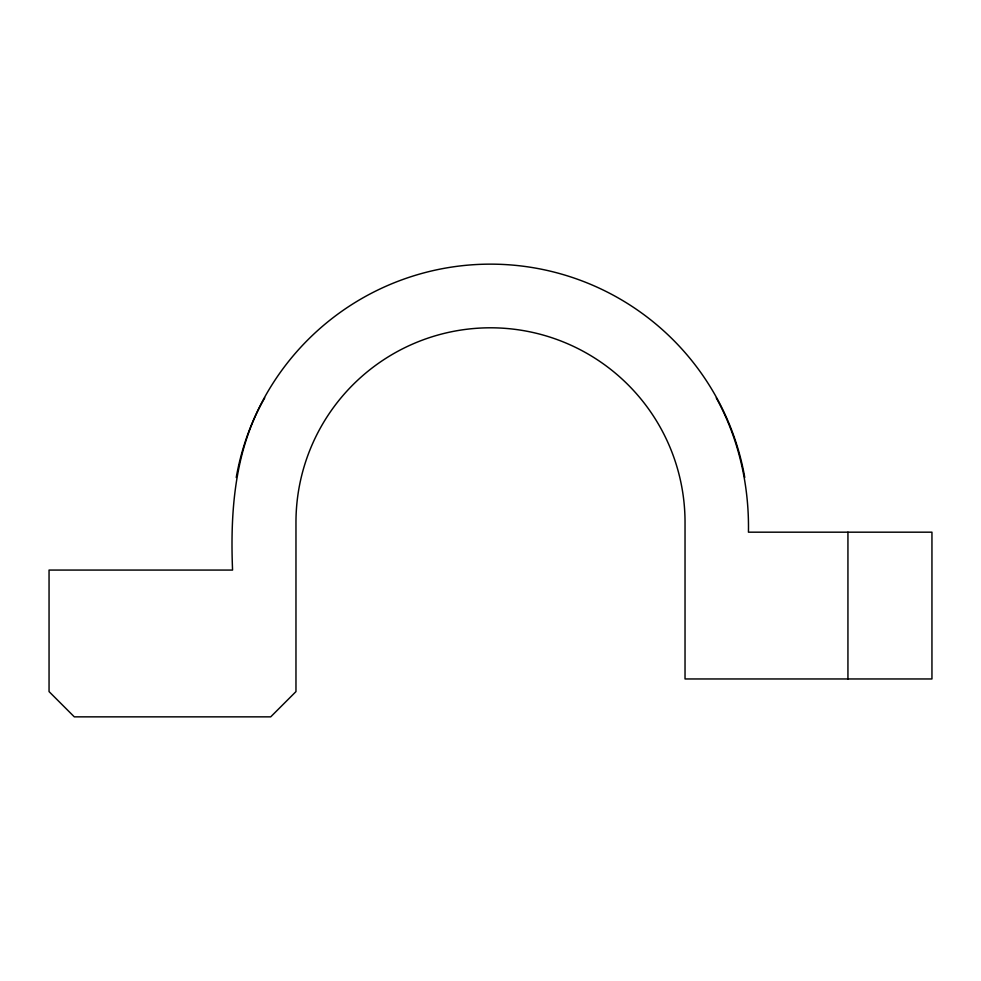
<?xml version="1.0" encoding="UTF-8"?>
<svg xmlns="http://www.w3.org/2000/svg" width="981" height="981" viewBox="0 0 981 981"><rect width="100%" height="100%" fill="white"/><g stroke="black" fill="none" stroke-linecap="round" stroke-linejoin="round"><path stroke-width="1.47" d="M264.735 397.881C234.643 449.997 230.155 511.211 232.558 570.071L49.05 570.071L49.05 691.593L74.311 716.853L270.707 716.853L295.968 691.593L295.968 522.321A194.532 194.532 0 0 1 490.5 327.801A194.532 194.532 0 0 1 685.032 522.321L685.032 678.962L931.95 678.962L931.95 532.18L748.442 532.18C749.288 485.534 738.828 438.863 716.265 397.881M847.94 532.18L847.94 678.962M236.237 477.489A258.187 258.187 0 0 1 744.763 477.489"/></g></svg>
